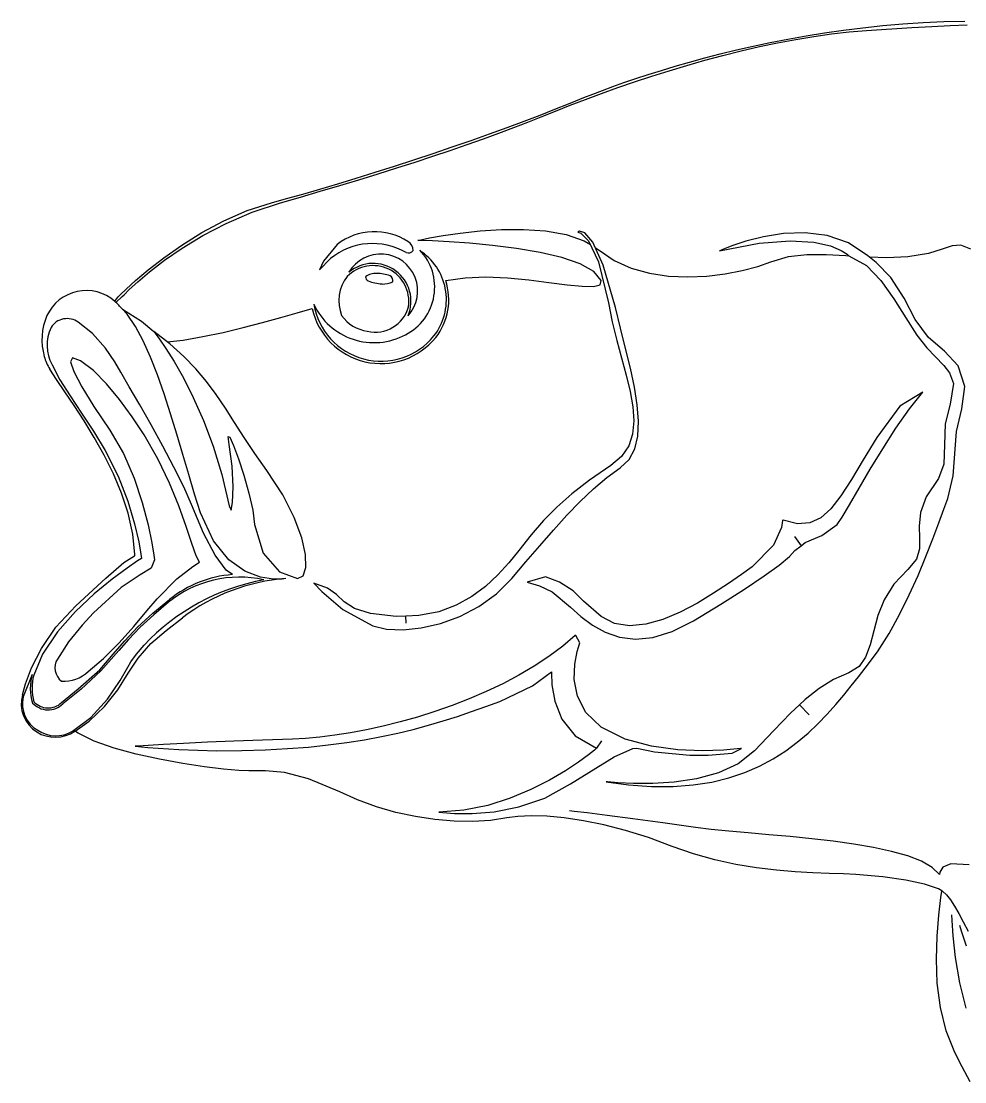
# Model space of a CAD drawing. Extents: x 0 to 275, y 0 to 119.
# Drawn here: x 0 to 85.5, y 10.4 to 106.5 of the extents above; entities that cross this region are included whole.
import ezdxf

# ---------------------------------------------------------------- set-up
doc = ezdxf.new("R2010")
doc.units = 0
doc.layers.add('WHITE', color=7, linetype='CONTINUOUS')

msp = doc.modelspace()

# ---------------------------------------------------------------- linework, layer by layer
at = {"layer": 'WHITE', "linetype": 'CONTINUOUS'}
for p, q in [((74.5399, 105.7389), (76.2947, 105.9574)), ((76.2947, 105.9574), (78.0829, 106.1455)), ((76.6132, 105.7041), (80.7349, 105.9626)), ((78.0829, 106.1455), (79.9025, 106.3007)), ((79.9025, 106.3007), (81.7514, 106.4204)), ((80.7349, 105.9626), (82.5295, 106.0688)), ((81.7514, 106.4204), (83.6276, 106.5019)), ((82.5295, 106.0688), (84.189, 106.1539)), ((83.6276, 106.5019), (85.5289, 106.5427)), ((84.189, 106.1539), (85.7453, 106.2134)), ((67.8955, 104.615), (69.4962, 104.9283)), ((68.5566, 104.587), (70.201, 104.8984)), ((69.4962, 104.9283), (71.1386, 105.2218)), ((70.201, 104.8984), (71.8338, 105.1693)), ((71.1386, 105.2218), (72.8205, 105.4929)), ((71.8338, 105.1693), (73.4502, 105.3962)), ((72.8205, 105.4929), (74.5399, 105.7389)), ((73.4502, 105.3962), (75.045, 105.5756)), ((75.045, 105.5756), (76.6132, 105.7041)), ((63.3631, 103.5829), (64.8268, 103.9397)), ((63.6048, 103.4432), (65.2535, 103.8559)), ((64.8268, 103.9397), (66.3383, 104.2846)), ((65.2535, 103.8559), (66.9058, 104.2383)), ((66.3383, 104.2846), (67.8955, 104.615)), ((66.9058, 104.2383), (68.5566, 104.587)), ((60.3381, 102.5403), (61.9647, 103.0035)), ((60.5868, 102.8442), (61.949, 103.2169)), ((61.949, 103.2169), (63.3631, 103.5829)), ((61.9647, 103.0035), (63.6048, 103.4432)), ((56.8314, 101.7128), (58.026, 102.0895)), ((57.1458, 101.5573), (58.7301, 102.0571)), ((58.026, 102.0895), (59.2784, 102.4675)), ((58.7301, 102.0571), (60.3381, 102.5403)), ((59.2784, 102.4675), (60.5868, 102.8442)), ((53.6158, 100.6164), (54.6243, 100.9736)), ((54.0681, 100.5213), (55.5901, 101.0441)), ((54.6243, 100.9736), (55.6968, 101.3399)), ((55.5901, 101.0441), (57.1458, 101.5573)), ((55.6968, 101.3399), (56.8314, 101.7128)), ((51.145, 99.4597), (52.5847, 99.992)), ((51.7993, 99.94), (52.6735, 100.271)), ((52.5847, 99.992), (54.0681, 100.5213)), ((52.6735, 100.271), (53.6158, 100.6164)), ((48.3715, 98.5559), (49.6061, 99.0598)), ((49.6061, 99.0598), (50.2635, 99.3318)), ((49.754, 98.928), (51.145, 99.4597)), ((50.2635, 99.3318), (50.9952, 99.6261)), ((50.9952, 99.6261), (51.7993, 99.94)), ((47.0233, 98.0259), (48.3715, 98.5559)), ((47.1383, 97.8795), (48.4168, 98.4001)), ((48.4168, 98.4001), (49.754, 98.928)), ((44.0416, 96.9061), (45.5753, 97.4744)), ((44.649, 96.8999), (45.9302, 97.3951)), ((45.5753, 97.4744), (47.0233, 98.0259)), ((45.9302, 97.3951), (47.1383, 97.8795)), ((40.773, 95.7375), (42.4362, 96.3255)), ((41.886, 95.8824), (43.2993, 96.3952)), ((42.4362, 96.3255), (44.0416, 96.9061)), ((43.2993, 96.3952), (44.649, 96.8999)), ((38.8878, 94.8379), (40.4139, 95.3628)), ((39.0662, 95.1464), (40.773, 95.7375)), ((40.4139, 95.3628), (41.886, 95.8824)), ((35.5775, 93.9742), (37.3297, 94.5571)), ((35.6927, 93.7772), (37.3125, 94.3089)), ((37.3125, 94.3089), (38.8878, 94.8379)), ((37.3297, 94.5571), (39.0662, 95.1464)), ((32.0821, 92.8459), (33.8236, 93.4022)), ((32.339, 92.7111), (34.0333, 93.2441)), ((33.8236, 93.4022), (35.5775, 93.9742)), ((34.0333, 93.2441), (35.6927, 93.7772)), ((28.6921, 91.7987), (30.3669, 92.3098)), ((30.3669, 92.3098), (32.0821, 92.8459)), ((30.6147, 92.1794), (32.339, 92.7111)), ((27.0716, 91.3171), (28.6921, 91.7987)), ((27.0952, 91.1254), (28.8652, 91.6504)), ((28.8652, 91.6504), (30.6147, 92.1794)), ((22.6765, 90.0959), (24.0498, 90.4611)), ((23.5129, 90.093), (25.3095, 90.6058)), ((24.0498, 90.4611), (25.5195, 90.8697)), ((25.3095, 90.6058), (27.0952, 91.1254)), ((25.5195, 90.8697), (27.0716, 91.3171)), ((20.4687, 89.3858), (22.6765, 90.0959)), ((20.9327, 89.2272), (23.5129, 90.093)), ((16.3731, 87.3954), (18.3569, 88.4631)), ((18.3569, 88.4631), (20.4687, 89.3858)), ((18.5775, 88.2164), (20.9327, 89.2272)), ((16.4585, 87.1163), (18.5775, 88.2164)), ((39.7925, 87.3325), (41.5873, 87.5299)), ((41.5873, 87.5299), (43.5336, 87.6577)), ((43.5336, 87.6577), (45.5412, 87.6743)), ((45.5412, 87.6743), (47.5199, 87.5384)), ((47.5199, 87.5384), (49.3794, 87.2085)), ((50.6127, 87.504), (50.4511, 87.4345)), ((51.0866, 87.3769), (50.6127, 87.504)), ((14.5497, 86.2504), (16.3731, 87.3954)), ((14.5866, 85.9824), (16.4585, 87.1163)), ((35.9333, 86.6745), (36.2196, 86.7364)), ((36.2934, 86.6641), (35.9333, 86.6745)), ((36.2196, 86.7364), (37.0184, 86.8943)), ((37.2846, 86.6249), (36.2934, 86.6641)), ((37.0184, 86.8943), (38.2394, 87.1068)), ((38.7734, 86.5451), (37.2846, 86.6249)), ((38.2394, 87.1068), (39.7925, 87.3325)), ((40.6262, 86.4129), (38.7734, 86.5451)), ((49.3794, 87.2085), (51.0295, 86.6432)), ((50.4511, 87.4345), (50.7282, 87.3365)), ((50.7282, 87.3365), (51.4329, 86.6336)), ((51.0295, 86.6432), (51.5911, 86.293)), ((51.8187, 86.5301), (51.0866, 87.3769)), ((51.4329, 86.6336), (52.3366, 84.7272)), ((52.7591, 84.4432), (51.8187, 86.5301)), ((65.6791, 86.6), (64.4144, 86.1811)), ((67.2757, 87.0076), (65.6791, 86.6)), ((66.8849, 86.4323), (69.7107, 86.6509)), ((69.1039, 87.3008), (67.2757, 87.0076)), ((71.0633, 87.3764), (69.1039, 87.3008)), ((69.7107, 86.6509), (71.8397, 86.5213)), ((73.0535, 87.1314), (71.0633, 87.3764)), ((71.8397, 86.5213), (73.3534, 86.181)), ((74.9742, 86.4626), (73.0535, 87.1314)), ((12.9186, 85.0959), (14.5497, 86.2504)), ((12.9726, 84.8704), (14.5866, 85.9824)), ((28.6378, 86.3116), (27.39, 84.7965)), ((36.3256, 85.62), (36.1233, 85.8009)), ((42.7095, 86.2165), (40.6262, 86.4129)), ((44.8897, 85.9441), (42.7095, 86.2165)), ((47.0332, 85.5839), (44.8897, 85.9441)), ((49.0066, 85.124), (47.0332, 85.5839)), ((52.0609, 86), (52.38, 85.8009)), ((52.38, 85.8009), (53.7524, 84.8543)), ((63.307, 85.7331), (66.8849, 86.4323)), ((63.5821, 85.8542), (63.307, 85.7331)), ((64.4144, 86.1811), (63.5821, 85.8542)), ((73.3534, 86.181), (74.3336, 85.7675)), ((74.3336, 85.7675), (74.862, 85.4184)), ((76.7253, 85.2668), (74.9742, 86.4626)), ((83.4783, 85.8854), (82.2287, 85.4982)), ((84.3712, 86.1903), (83.4783, 85.8854)), ((85.1566, 86.2483), (84.3712, 86.1903)), ((86.0833, 85.8949), (85.1566, 86.2483)), ((11.512, 83.9995), (12.9186, 85.0959)), ((11.6275, 83.8359), (12.9726, 84.8704)), ((27.0453, 84.0157), (28.0399, 85.0216)), ((27.39, 84.7965), (27.0453, 84.0157)), ((50.6762, 84.5526), (49.0066, 85.124)), ((52.3366, 84.7272), (53.2185, 81.0158)), ((53.7524, 84.8543), (55.2868, 84.1625)), ((66.755, 84.3098), (67.953, 84.7374)), ((67.953, 84.7374), (69.552, 85.2172)), ((69.552, 85.2172), (71.2193, 85.4125)), ((71.2193, 85.4125), (72.9492, 85.4112)), ((72.9492, 85.4112), (74.7355, 85.3009)), ((74.7355, 85.3009), (75.0046, 85.2816)), ((74.862, 85.4184), (75.0197, 85.2717)), ((75.0197, 85.2717), (76.6245, 84.4005)), ((77.4806, 84.6719), (76.7253, 85.2668)), ((78.4537, 85.1042), (76.8669, 85.1591)), ((78.8307, 83.3175), (77.4806, 84.6719)), ((80.3735, 85.1932), (78.4537, 85.1042)), ((82.2287, 85.4982), (80.3735, 85.1932)), ((10.3621, 83.029), (11.512, 83.9995)), ((10.5623, 82.9345), (11.6275, 83.8359)), ((51.9085, 83.858), (50.6762, 84.5526)), ((52.5699, 83.0282), (51.9085, 83.858)), ((53.8584, 80.5966), (52.7591, 84.4432)), ((55.2868, 84.1625), (56.9379, 83.7)), ((56.9379, 83.7), (58.6603, 83.4411)), ((62.1377, 83.4326), (63.802, 83.6319)), ((63.802, 83.6319), (65.3562, 83.9328)), ((65.3562, 83.9328), (66.755, 84.3098)), ((76.6245, 84.4005), (77.9069, 83.0498)), ((9.5009, 82.2519), (10.3621, 83.029)), ((9.788, 82.2217), (10.5623, 82.9345)), ((38.4782, 83.0282), (40.2285, 83.2959)), ((40.2285, 83.2959), (42.1206, 83.36)), ((42.1206, 83.36), (44.0729, 83.2747)), ((44.0729, 83.2747), (46.0037, 83.0938)), ((46.0037, 83.0938), (47.8315, 82.8715)), ((47.8315, 82.8715), (49.4747, 82.6617)), ((52.481, 82.6477), (52.5699, 83.0282)), ((58.6603, 83.4411), (60.4087, 83.3605)), ((60.4087, 83.3605), (62.1377, 83.4326)), ((77.9069, 83.0498), (79.0941, 81.3871)), ((80.0291, 81.4314), (78.8307, 83.3175)), ((8.7733, 81.5489), (8.9606, 81.736)), ((8.9606, 81.736), (9.5009, 82.2519)), ((9.1553, 81.5848), (9.3153, 81.7533)), ((9.3153, 81.7533), (9.788, 82.2217)), ((49.4747, 82.6617), (50.8518, 82.5185)), ((50.8518, 82.5185), (51.881, 82.4958)), ((51.881, 82.4958), (52.481, 82.6477)), ((8.4702, 81.1445), (8.5626, 81.2877)), ((8.5626, 81.2877), (8.6642, 81.4236)), ((8.5761, 81.0474), (9.1553, 81.5848)), ((8.6642, 81.4236), (8.7733, 81.5489)), ((53.2185, 81.0158), (53.5594, 79.2882)), ((79.0941, 81.3871), (80.1861, 79.6549)), ((81.0251, 79.5069), (80.0291, 81.4314)), ((9.5961, 79.978), (9.1678, 80.4393)), ((9.1678, 80.4393), (10.9025, 79.3438)), ((10.3464, 78.8786), (9.5961, 79.978)), ((23.5194, 79.6934), (25.0087, 80.1175)), ((25.0087, 80.1175), (26.3693, 80.5045)), ((54.3173, 78.7238), (53.8584, 80.5966)), ((6.4722, 78.2436), (5.1625, 79.253)), ((11.052, 77.5746), (10.3464, 78.8786)), ((10.9025, 79.3438), (12.004, 78.4322)), ((20.1086, 78.7789), (21.869, 79.2381)), ((21.869, 79.2381), (23.5194, 79.6934)), ((53.5594, 79.2882), (53.9719, 77.6126)), ((80.1861, 79.6549), (81.1831, 78.096)), ((82.2494, 77.8604), (81.0251, 79.5069)), ((7.6269, 76.9169), (6.4722, 78.2436)), ((12.004, 78.4322), (12.1431, 78.2544)), ((13.4787, 77.2915), (12.004, 78.4322)), ((12.1431, 78.2544), (12.5291, 77.7297)), ((14.6798, 77.6485), (16.4629, 77.9569)), ((16.4629, 77.9569), (18.2895, 78.3427)), ((18.2895, 78.3427), (20.1086, 78.7789)), ((54.7807, 76.8813), (54.3173, 78.7238)), ((81.1831, 78.096), (82.085, 76.9529)), ((8.4716, 75.6595), (7.6269, 76.9169)), ((11.718, 76.0983), (11.052, 77.5746)), ((12.5291, 77.7297), (13.1147, 76.8714)), ((13.2416, 77.4749), (14.6798, 77.6485)), ((14.7406, 76.1618), (13.4787, 77.2915)), ((53.9719, 77.6126), (54.8307, 74.451)), ((82.085, 76.9529), (83.6325, 75.3365)), ((83.6759, 76.6449), (82.2494, 77.8604)), ((4.6597, 76.0344), (4.4763, 75.6834)), ((5.357, 75.7734), (4.6597, 76.0344)), ((12.3498, 74.4824), (11.718, 76.0983)), ((13.1147, 76.8714), (13.8527, 75.6926)), ((15.832, 75.0288), (14.7406, 76.1618)), ((55.2121, 75.0926), (54.7807, 76.8813)), ((84.9162, 75.295), (83.6759, 76.6449)), ((3.1928, 74.0594), (2.5817, 75.0121)), ((2.7963, 75.4097), (3.5101, 74.05)), ((4.4763, 75.6834), (4.7635, 74.7859)), ((6.5372, 74.881), (5.357, 75.7734)), ((9.0133, 74.7385), (8.4716, 75.6595)), ((13.8527, 75.6926), (14.6961, 74.2066)), ((16.7954, 73.8785), (15.832, 75.0288)), ((55.5752, 73.3812), (55.2121, 75.0926)), ((83.6325, 75.3365), (84.1293, 74.6657)), ((85.5235, 73.4393), (84.9162, 75.295)), ((3.9426, 72.9505), (3.1928, 74.0594)), ((3.5101, 74.05), (4.4286, 72.5851)), ((4.7635, 74.7859), (5.478, 73.4072)), ((7.7338, 73.6749), (6.5372, 74.881)), ((9.7927, 73.412), (9.0133, 74.7385)), ((12.9526, 72.7591), (12.3498, 74.4824)), ((14.6961, 74.2066), (15.5975, 72.4267)), ((54.8307, 74.451), (55.1868, 72.9822)), ((84.1293, 74.6657), (84.514, 73.7185)), ((5.478, 73.4072), (6.5765, 71.6129)), ((8.9177, 72.2428), (7.7338, 73.6749)), ((10.7377, 71.7837), (9.7927, 73.412)), ((17.673, 72.6968), (16.7954, 73.8785)), ((55.8335, 71.7706), (55.5752, 73.3812)), ((84.514, 73.7185), (84.2128, 71.8226)), ((85.2704, 71.406), (85.5235, 73.4393)), ((4.7908, 71.6989), (3.9426, 72.9505)), ((4.4286, 72.5851), (5.4704, 71.0238)), ((10.0596, 70.6721), (8.9177, 72.2428)), ((13.5318, 70.9611), (12.9526, 72.7591)), ((15.5975, 72.4267), (16.5099, 70.366)), ((18.5073, 71.4695), (17.673, 72.6968)), ((55.1868, 72.9822), (55.4335, 71.5994)), ((81.7157, 72.9075), (79.6327, 71.6614)), ((80.507, 71.3969), (81.7157, 72.9075)), ((5.6972, 70.3179), (4.7908, 71.6989)), ((6.5765, 71.6129), (8.0158, 69.4682)), ((11.7761, 69.9573), (10.7377, 71.7837)), ((19.3407, 70.1825), (18.5073, 71.4695)), ((55.4335, 71.5994), (55.5258, 70.3111)), ((55.9504, 70.2844), (55.8335, 71.7706)), ((79.6327, 71.6614), (77.5653, 68.8209)), ((79.2792, 69.6477), (80.507, 71.3969)), ((84.2128, 71.8226), (83.7475, 70.0566)), ((84.7694, 69.356), (85.2704, 71.406)), ((5.4704, 71.0238), (6.554, 69.3742)), ((6.6215, 68.8208), (5.6972, 70.3179)), ((11.1304, 69.0504), (10.0596, 70.6721)), ((14.0926, 69.1208), (13.5318, 70.9611)), ((16.5099, 70.366), (17.3861, 68.0377)), ((20.2156, 68.8216), (19.3407, 70.1825)), ((55.5258, 70.3111), (55.4185, 69.1259)), ((55.8897, 68.946), (55.9504, 70.2844)), ((6.554, 69.3742), (7.598, 67.645)), ((8.0158, 69.4682), (9.2575, 67.371)), ((12.836, 68.0365), (11.7761, 69.9573)), ((78.0825, 67.7891), (79.2792, 69.6477)), ((83.7475, 70.0566), (83.681, 68.1482)), ((84.4798, 65.3274), (84.7694, 69.356)), ((7.5236, 67.221), (6.6215, 68.8208)), ((12.3848, 66.866), (11.1304, 69.0504)), ((14.6404, 67.2706), (14.0926, 69.1208)), ((18.841, 68.1768), (18.7474, 68.9152)), ((18.7474, 68.9152), (18.9039, 68.8273)), ((18.9039, 68.8273), (19.2403, 68.0914)), ((21.1744, 67.3728), (20.2156, 68.8216)), ((55.4185, 69.1259), (55.066, 68.0523)), ((55.6148, 67.7789), (55.8897, 68.946)), ((77.5653, 68.8209), (76.3211, 66.7811)), ((7.598, 67.645), (8.7792, 65.2969)), ((9.2575, 67.371), (10.2335, 65.1315)), ((13.845, 66.1251), (12.836, 68.0365)), ((17.3861, 68.0377), (18.1788, 65.4551)), ((19.1072, 66.2072), (18.841, 68.1768)), ((19.2403, 68.0914), (19.6861, 66.8854)), ((22.2594, 65.8218), (21.1744, 67.3728)), ((55.066, 68.0523), (54.4233, 67.0991)), ((55.0895, 66.8066), (55.6148, 67.7789)), ((76.9564, 65.9374), (78.0825, 67.7891)), ((83.681, 68.1482), (83.6146, 66.3958)), ((8.3632, 65.5319), (7.5236, 67.221)), ((13.4267, 64.6816), (12.3848, 66.866)), ((15.1803, 65.443), (14.6404, 67.2706)), ((19.6861, 66.8854), (20.1711, 65.3874)), ((54.4233, 67.0991), (53.4453, 66.2752)), ((54.2772, 66.052), (55.0895, 66.8066)), ((76.3211, 66.7811), (75.2525, 65.0078)), ((83.6146, 66.3958), (83.149, 65.0989)), ((9.1, 63.7668), (8.3632, 65.5319)), ((14.7312, 64.3268), (13.845, 66.1251)), ((15.7178, 63.6706), (15.1803, 65.443)), ((18.1788, 65.4551), (18.841, 62.6313)), ((19.202, 64.3433), (19.1072, 66.2072)), ((20.1711, 65.3874), (20.625, 63.7755)), ((23.6987, 63.6046), (22.2594, 65.8218)), ((53.4453, 66.2752), (51.4995, 64.9497)), ((53.0804, 65.1772), (54.2772, 66.052)), ((75.9407, 64.2088), (76.9564, 65.9374)), ((8.7792, 65.2969), (9.6533, 63.028)), ((10.2335, 65.1315), (10.9709, 62.9194)), ((14.2758, 62.6042), (13.4267, 64.6816)), ((51.4995, 64.9497), (49.8947, 63.7108)), ((51.8807, 64.1594), (53.0804, 65.1772)), ((75.2525, 65.0078), (74.297, 63.5255)), ((83.149, 65.0989), (82.0287, 63.4403)), ((83.979, 63.2779), (84.4798, 65.3274)), ((9.6939, 61.9391), (9.1, 63.7668)), ((15.4225, 62.7452), (14.7312, 64.3268)), ((16.2581, 61.9856), (15.7178, 63.6706)), ((19.1637, 62.9097), (19.202, 64.3433)), ((20.625, 63.7755), (20.9774, 62.2277)), ((24.7459, 61.5536), (23.6987, 63.6046)), ((49.8947, 63.7108), (48.541, 62.5057)), ((50.6756, 63.016), (51.8807, 64.1594)), ((74.297, 63.5255), (73.3916, 62.3586)), ((75.0749, 62.7194), (75.9407, 64.2088)), ((9.6533, 63.028), (10.2616, 60.9933)), ((10.9709, 62.9194), (11.497, 60.9038)), ((14.9522, 60.7407), (14.2758, 62.6042)), ((16.5216, 60.1428), (15.4225, 62.7452)), ((18.841, 62.6313), (19.0306, 62.2308)), ((19.0306, 62.2308), (19.1637, 62.9097)), ((48.541, 62.5057), (47.3488, 61.2816)), ((49.4626, 61.7645), (50.6756, 63.016)), ((74.3988, 61.5857), (75.0749, 62.7194)), ((82.0287, 63.4403), (81.5165, 62.017)), ((83.6157, 62.3007), (83.979, 63.2779)), ((10.1046, 60.0621), (9.6939, 61.9391)), ((17.4267, 59.4428), (16.2581, 61.9856)), ((20.9774, 62.2277), (21.1579, 60.922)), ((25.4277, 59.7324), (24.7459, 61.5536)), ((48.239, 60.4222), (49.4626, 61.7645)), ((72.4734, 61.5316), (71.4797, 61.0692)), ((73.3916, 62.3586), (72.4734, 61.5316)), ((73.9522, 60.9241), (74.3988, 61.5857)), ((81.5165, 62.017), (81.3922, 60.7837)), ((83.1644, 61.0656), (83.6157, 62.3007)), ((10.2616, 60.9933), (10.6451, 59.3479)), ((11.497, 60.9038), (11.8391, 59.2544)), ((15.4758, 59.1981), (14.9522, 60.7407)), ((21.1579, 60.922), (21.926, 58.3181)), ((47.3488, 61.2816), (46.2282, 59.9857)), ((68.9168, 60.6666), (68.1976, 59.0479)), ((69.0124, 61.2924), (68.9168, 60.6666)), ((70.3479, 60.9962), (69.0619, 61.3252)), ((71.4797, 61.0692), (70.3479, 60.9962)), ((72.5785, 59.9343), (73.9522, 60.9241)), ((81.3922, 60.7837), (81.4359, 59.6954)), ((82.6261, 59.6227), (83.1644, 61.0656)), ((10.2847, 58.2218), (10.1046, 60.0621)), ((17.578, 58.135), (16.5216, 60.1428)), ((25.7707, 58.2049), (25.4277, 59.7324)), ((46.2282, 59.9857), (45.0897, 58.5653)), ((47.0019, 59.0065), (48.239, 60.4222)), ((70.079, 59.8352), (70.6971, 59.0075)), ((71.0605, 59.2816), (72.5785, 59.9343)), ((81.4359, 59.6954), (81.4279, 58.7074)), ((82.0016, 58.0219), (82.6261, 59.6227)), ((10.6451, 59.3479), (10.845, 58.2469)), ((11.8391, 59.2544), (12.0243, 58.1405)), ((15.8665, 58.0834), (15.4758, 59.1981)), ((18.8166, 57.7304), (17.4267, 59.4428)), ((45.7489, 57.5347), (47.0019, 59.0065)), ((68.1976, 59.0479), (66.2458, 57.0834)), ((70.116, 58.5693), (70.6971, 59.0075)), ((70.6971, 59.0075), (71.0605, 59.2816)), ((70.6971, 59.0075), (70.6983, 59.0174)), ((81.4279, 58.7074), (81.1477, 57.7754)), ((9.3012, 57.4723), (10.272, 58.1002)), ((10.2902, 58.1363), (10.2847, 58.2218)), ((10.9025, 57.8454), (10.5495, 57.6209)), ((10.845, 58.2469), (10.9025, 57.8454)), ((12.08, 57.7315), (11.769, 56.9725)), ((12.0243, 58.1405), (12.08, 57.7315)), ((16.1442, 57.5036), (15.8665, 58.0834)), ((18.5632, 56.7897), (17.578, 58.135)), ((20.2816, 56.6885), (18.8166, 57.7304)), ((21.926, 58.3181), (23.4032, 56.6257)), ((25.8014, 57.0348), (25.7707, 58.2049)), ((45.0897, 58.5653), (44.1846, 57.449)), ((68.7123, 57.2528), (69.6461, 58.028)), ((69.6461, 58.028), (70.116, 58.5693)), ((81.1477, 57.7754), (80.3757, 56.8558)), ((81.2919, 56.313), (82.0016, 58.0219)), ((7.6762, 56.0709), (9.3012, 57.4723)), ((9.6038, 56.979), (8.2355, 55.9678)), ((10.5495, 57.6209), (9.6038, 56.979)), ((11.769, 56.9725), (10.7886, 56.3593)), ((14.1128, 56.0012), (15.5548, 57.1196)), ((15.5548, 57.1196), (16.1442, 57.5036)), ((19.1444, 56.3857), (18.5632, 56.7897)), ((25.5464, 56.286), (25.8014, 57.0348)), ((44.1846, 57.449), (43.1909, 56.3513)), ((44.4773, 56.0243), (45.7489, 57.5347)), ((66.2458, 57.0834), (65.2873, 56.406)), ((67.3436, 56.2621), (68.7123, 57.2528)), ((80.3757, 56.8558), (79.0802, 55.515)), ((4.9371, 53.5555), (7.6762, 56.0709)), ((8.2355, 55.9678), (6.6148, 54.6349)), ((10.7886, 56.3593), (9.0675, 55.2264)), ((12.3079, 54.199), (14.1128, 56.0012)), ((21.6755, 56.1568), (20.2816, 56.6885)), ((22.852, 55.9753), (21.6755, 56.1568)), ((23.6652, 55.9838), (22.852, 55.9753)), ((23.4032, 56.6257), (25.0322, 56.0222)), ((23.9687, 56.0222), (23.6652, 55.9838)), ((25.0322, 56.0222), (25.5464, 56.286)), ((43.1909, 56.3513), (42.084, 55.3159)), ((43.0758, 54.6296), (44.4773, 56.0243)), ((47.5085, 56.1731), (45.8642, 55.6902)), ((48.8027, 55.7027), (47.5085, 56.1731)), ((65.2873, 56.406), (64.1087, 55.5852)), ((65.5697, 55.0752), (67.3436, 56.2621)), ((80.4978, 54.5461), (81.2919, 56.313)), ((9.0675, 55.2264), (6.5345, 52.9076)), ((27.7733, 55.1685), (26.524, 55.5977)), ((26.524, 55.5977), (27.2373, 54.8385)), ((27.2373, 54.8385), (29.1487, 53.2098)), ((28.5866, 54.5794), (27.7733, 55.1685)), ((42.084, 55.3159), (40.8395, 54.3864)), ((45.8642, 55.6902), (46.9717, 55.3733)), ((46.9717, 55.3733), (48.1184, 54.8189)), ((48.1184, 54.8189), (49.7991, 53.4417)), ((50.0249, 54.9093), (48.8027, 55.7027)), ((50.9622, 53.9714), (50.0249, 54.9093)), ((64.1087, 55.5852), (62.7582, 54.6937)), ((63.4202, 53.711), (65.5697, 55.0752)), ((79.0802, 55.515), (78.2148, 54.098)), ((6.6148, 54.6349), (4.9116, 53.0284)), ((11.3777, 53.0869), (12.3079, 54.199)), ((11.9211, 52.9033), (13.4489, 54.1352)), ((13.343, 53.8809), (12.0324, 52.7457)), ((29.2844, 53.9308), (28.5866, 54.5794)), ((30.198, 53.3199), (29.2844, 53.9308)), ((40.8395, 54.3864), (39.433, 53.6065)), ((41.482, 53.49), (43.0758, 54.6296)), ((52.5682, 52.6012), (50.9622, 53.9714)), ((62.7582, 54.6937), (61.2844, 53.8045)), ((78.2148, 54.098), (77.6536, 52.6666)), ((79.6204, 52.771), (80.4978, 54.5461)), ((3.1334, 51.6056), (4.9371, 53.5555)), ((4.9116, 53.0284), (3.2962, 51.1959)), ((6.5345, 52.9076), (5.5123, 51.7897)), ((10.2057, 51.6924), (11.3777, 53.0869)), ((10.5514, 51.6143), (11.9211, 52.9033)), ((29.1487, 53.2098), (31.8702, 51.733)), ((31.6582, 52.8442), (30.198, 53.3199)), ((37.8398, 53.0198), (36.0357, 52.67)), ((39.433, 53.6065), (37.8398, 53.0198)), ((39.7672, 52.6005), (41.482, 53.49)), ((49.7991, 53.4417), (50.7337, 52.5793)), ((59.7357, 52.9904), (58.1608, 52.3244)), ((61.2844, 53.8045), (59.7357, 52.9904)), ((60.9247, 52.1885), (63.4202, 53.711)), ((12.0324, 52.7457), (10.7837, 51.6118)), ((13.1463, 51.33), (14.6152, 52.4719)), ((33.9961, 52.6007), (31.6582, 52.8442)), ((34.8741, 52.6306), (33.9961, 52.6007)), ((34.8741, 52.6306), (34.8674, 52.6231)), ((36.0357, 52.67), (34.8741, 52.6306)), ((34.897, 51.9807), (34.8741, 52.6306)), ((36.2592, 51.5522), (38.0025, 51.9562)), ((38.0025, 51.9562), (39.7672, 52.6005)), ((50.7337, 52.5793), (51.778, 51.7986)), ((53.763, 51.9449), (52.5682, 52.6012)), ((55.126, 51.7286), (53.763, 51.9449)), ((58.1608, 52.3244), (56.608, 51.8795)), ((59.0058, 51.2191), (60.9247, 52.1885)), ((77.6536, 52.6666), (77.2713, 51.2831)), ((78.6605, 51.0376), (79.6204, 52.771)), ((1.822, 49.6812), (3.1334, 51.6056)), ((3.2962, 51.1959), (1.9385, 49.1853)), ((5.5123, 51.7897), (4.2822, 50.2908)), ((8.8755, 50.1936), (10.2057, 51.6924)), ((9.3956, 50.3958), (10.5514, 51.6143)), ((10.7837, 51.6118), (9.7095, 50.509)), ((11.7536, 50.1446), (13.1463, 51.33)), ((31.8702, 51.733), (33.1218, 51.4455)), ((33.1218, 51.4455), (34.6086, 51.3836)), ((34.6086, 51.3836), (36.2592, 51.5522)), ((51.778, 51.7986), (52.9424, 51.1594)), ((52.9424, 51.1594), (54.2371, 50.7218)), ((56.608, 51.8795), (55.126, 51.7286)), ((57.2585, 50.6916), (59.0058, 51.2191)), ((77.2713, 51.2831), (76.9424, 50.0097)), ((77.619, 49.3959), (78.6605, 51.0376)), ((4.2822, 50.2908), (3.2746, 48.7316)), ((7.4709, 48.7685), (8.8755, 50.1936)), ((8.5096, 49.3752), (9.3956, 50.3958)), ((9.7095, 50.509), (8.8489, 49.5162)), ((10.4332, 49.1717), (11.1436, 49.995)), ((10.6038, 48.8204), (11.7536, 50.1446)), ((50.2111, 50.8699), (49.086, 49.91)), ((50.6297, 50.1878), (50.2723, 50.8583)), ((50.3895, 49.4074), (50.6297, 50.1878)), ((54.2371, 50.7218), (55.6724, 50.5458)), ((55.6724, 50.5458), (57.2585, 50.6916)), ((76.9424, 50.0097), (76.5411, 48.9085)), ((0.93, 47.9264), (1.822, 49.6812)), ((1.9385, 49.1853), (1.1363, 47.2837)), ((7.125, 47.7675), (8.5096, 49.3752)), ((8.8489, 49.5162), (7.2192, 47.6479)), ((9.9338, 48.4933), (10.4332, 49.1717)), ((49.086, 49.91), (47.8319, 48.9718)), ((50.1729, 48.2597), (50.3895, 49.4074)), ((76.4969, 47.8957), (77.619, 49.3959)), ((6.0756, 47.5952), (7.4709, 48.7685)), ((9.6491, 48.0078), (9.9338, 48.4933)), ((9.687, 47.4381), (10.6038, 48.8204)), ((46.5003, 48.0898), (45.1021, 47.2639)), ((47.8319, 48.9718), (46.5003, 48.0898)), ((50.1312, 46.8728), (50.1729, 48.2597)), ((76.5411, 48.9085), (75.9419, 48.0421)), ((0.9889, 47.3241), (0.1797, 45.2998)), ((0.3844, 46.4852), (0.93, 47.9264)), ((5.166, 46.0428), (7.125, 47.7675)), ((7.2192, 47.6479), (5.4348, 45.9867)), ((8.7572, 45.9489), (9.687, 47.4381)), ((8.9761, 46.7832), (9.6491, 48.0078)), ((45.1021, 47.2639), (43.6481, 46.4938)), ((46.3385, 46.316), (48.0715, 47.5819)), ((48.0715, 47.5819), (48.0649, 47.4751)), ((48.0649, 47.4751), (48.098, 46.3931)), ((75.0193, 47.4734), (73.6108, 46.863)), ((75.9419, 48.0421), (75.0193, 47.4734)), ((75.2328, 46.3124), (75.8792, 47.126)), ((75.8792, 47.126), (76.4969, 47.8957)), ((0.1066, 45.4806), (0.3844, 46.4852)), ((7.829, 45.0937), (8.9761, 46.7832)), ((43.6481, 46.4938), (42.149, 45.7793)), ((43.3768, 44.896), (46.3385, 46.316)), ((48.098, 46.3931), (48.3567, 44.9083)), ((50.4156, 45.3736), (50.1312, 46.8728)), ((73.6108, 46.863), (72.3228, 46.0725)), ((74.5504, 45.4671), (75.2328, 46.3124)), ((3.6425, 44.7805), (5.166, 46.0428)), ((5.4348, 45.9867), (3.7746, 44.6663)), ((7.5448, 44.4396), (8.7572, 45.9489)), ((42.149, 45.7793), (40.6156, 45.1203)), ((51.1769, 43.889), (50.4156, 45.3736)), ((72.3228, 46.0725), (71.0601, 45.0666)), ((73.8247, 44.6025), (74.5504, 45.4671)), ((6.1592, 43.109), (7.5448, 44.4396)), ((6.3019, 43.4378), (7.829, 45.0937)), ((39.0588, 44.5165), (37.4894, 43.9677)), ((40.6156, 45.1203), (39.0588, 44.5165)), ((40.8219, 43.9728), (42.0988, 44.4263)), ((42.0988, 44.4263), (43.3768, 44.896)), ((48.3567, 44.9083), (49.0078, 43.2811)), ((70.5554, 44.5909), (69.7277, 43.8107)), ((70.5554, 44.5909), (70.5553, 44.5809)), ((71.0601, 45.0666), (70.5554, 44.5909)), ((71.4181, 43.6847), (70.5554, 44.5909)), ((73.0485, 43.7307), (73.8247, 44.6025)), ((4.6579, 42.2076), (6.3019, 43.4378)), ((35.9181, 43.4737), (34.3557, 43.0343)), ((37.4894, 43.9677), (35.9181, 43.4737)), ((38.2334, 43.1222), (39.5366, 43.5374)), ((39.5366, 43.5374), (40.8219, 43.9728)), ((49.0078, 43.2811), (50.2177, 41.7723)), ((52.5661, 42.5461), (51.1769, 43.889)), ((69.7277, 43.8107), (68.2306, 42.2698)), ((72.2144, 42.864), (73.0485, 43.7307)), ((4.8798, 42.2087), (6.1592, 43.109)), ((31.301, 42.3187), (29.8303, 42.0421)), ((32.8131, 42.6494), (31.301, 42.3187)), ((34.3557, 43.0343), (32.8131, 42.6494)), ((34.1217, 42.0163), (35.5355, 42.3596)), ((35.5355, 42.3596), (36.9029, 42.7289)), ((36.9029, 42.7289), (38.2334, 43.1222)), ((54.7338, 41.4719), (52.5661, 42.5461)), ((71.3153, 42.0148), (72.2144, 42.864)), ((5.0149, 42.1017), (4.9026, 42.1875)), ((5.1656, 42.0039), (5.0149, 42.1017)), ((6.6239, 41.2963), (5.1656, 42.0039)), ((21.8799, 41.3895), (19.2844, 41.2907)), ((24.5765, 41.4717), (21.8799, 41.3895)), ((25.774, 41.5343), (24.5765, 41.4717)), ((27.056, 41.65), (25.774, 41.5343)), ((28.4116, 41.8192), (27.056, 41.65)), ((29.8303, 42.0421), (28.4116, 41.8192)), ((29.5068, 41.1613), (31.1168, 41.4152)), ((31.1168, 41.4152), (32.652, 41.7008)), ((32.652, 41.7008), (34.1217, 42.0163)), ((50.2177, 41.7723), (52.1573, 40.6396)), ((57.1369, 40.838), (54.7338, 41.4719)), ((68.2306, 42.2698), (66.4737, 40.409)), ((70.3437, 41.1952), (71.3153, 42.0148)), ((8.4148, 40.6685), (6.6239, 41.2963)), ((10.4235, 40.1213), (8.4148, 40.6685)), ((10.6111, 40.846), (10.3335, 40.8285)), ((10.3335, 40.8285), (11.4655, 40.7237)), ((11.5063, 40.9002), (10.6111, 40.846)), ((11.4655, 40.7237), (14.2902, 40.5225)), ((12.9009, 40.9803), (11.5063, 40.9002)), ((14.7152, 41.0777), (12.9009, 40.9803)), ((14.2902, 40.5225), (17.7396, 40.4142)), ((16.8696, 41.184), (14.7152, 41.0777)), ((19.2844, 41.2907), (16.8696, 41.184)), ((17.7396, 40.4142), (19.9991, 40.4366)), ((19.9991, 40.4366), (22.1266, 40.5024)), ((22.1266, 40.5024), (24.1317, 40.6098)), ((24.1317, 40.6098), (26.0237, 40.7567)), ((26.0237, 40.7567), (27.8122, 40.9412)), ((27.8122, 40.9412), (29.5068, 41.1613)), ((51.9612, 40.4752), (51.4049, 40.0363)), ((52.1573, 40.6396), (51.9612, 40.4752)), ((52.6053, 41.3037), (52.1573, 40.6396)), ((52.1573, 40.6396), (52.16, 40.63)), ((53.7319, 39.8709), (55.432, 40.6153)), ((55.432, 40.6153), (55.7987, 40.6422)), ((55.7987, 40.6422), (57.4034, 40.3228)), ((59.5093, 40.5132), (57.1369, 40.838)), ((61.7274, 40.4203), (59.5093, 40.5132)), ((63.6677, 40.4822), (61.7274, 40.4203)), ((65.2067, 40.6219), (63.6677, 40.4822)), ((64.4421, 40.1978), (65.2749, 40.6313)), ((66.4737, 40.409), (64.994, 39.2432)), ((65.2749, 40.6313), (65.2067, 40.6219)), ((68.1544, 39.694), (69.2926, 40.4175)), ((69.2926, 40.4175), (70.3437, 41.1952)), ((12.5353, 39.6558), (10.4235, 40.1213)), ((14.6355, 39.2728), (12.5353, 39.6558)), ((49.7956, 37.4131), (53.7319, 39.8709)), ((51.4049, 40.0363), (50.5181, 39.3896)), ((57.4034, 40.3228), (60.6106, 40.0312)), ((60.6106, 40.0312), (62.2766, 40.0312)), ((62.2766, 40.0312), (64.4421, 40.1978)), ((66.9221, 39.0368), (68.1544, 39.694)), ((16.6094, 38.9733), (14.6355, 39.2728)), ((18.3423, 38.7583), (16.6094, 38.9733)), ((19.7194, 38.6285), (18.3423, 38.7583)), ((20.6261, 38.585), (19.7194, 38.6285)), ((22.1276, 38.5874), (20.6261, 38.585)), ((23.8637, 38.4331), (22.1276, 38.5874)), ((49.3338, 38.6044), (47.8852, 37.7498)), ((50.5181, 39.3896), (49.3338, 38.6044)), ((64.994, 39.2432), (63.1999, 38.4194)), ((64.1458, 37.9708), (65.5883, 38.4584)), ((65.5883, 38.4584), (66.9221, 39.0368)), ((26.0414, 37.8801), (23.8637, 38.4331)), ((28.8673, 36.6861), (26.0414, 37.8801)), ((47.8852, 37.7498), (46.2052, 36.8952)), ((53.1401, 37.5967), (53.0191, 37.6104)), ((53.0191, 37.6104), (55.0464, 37.3259)), ((54.0812, 37.5171), (53.1401, 37.5967)), ((55.4903, 37.4512), (54.0812, 37.5171)), ((59.1912, 37.5795), (57.2371, 37.4537)), ((61.2222, 37.8831), (59.1912, 37.5795)), ((60.9052, 37.3175), (62.5871, 37.5864)), ((63.1999, 38.4194), (61.2222, 37.8831)), ((62.5871, 37.5864), (64.1458, 37.9708)), ((30.4875, 35.9563), (28.8673, 36.6861)), ((46.2052, 36.8952), (44.3269, 36.11)), ((47.4588, 36.1362), (49.7956, 37.4131)), ((55.0464, 37.3259), (57.1421, 37.175)), ((57.2371, 37.4537), (55.4903, 37.4512)), ((57.1421, 37.175), (59.0926, 37.1763)), ((59.0926, 37.1763), (60.9052, 37.3175)), ((32.1895, 35.3384), (30.4875, 35.9563)), ((44.3269, 36.11), (42.2833, 35.4633)), ((45.0989, 35.3309), (47.4588, 36.1362)), ((33.9448, 34.8346), (32.1895, 35.3384)), ((35.7255, 34.4472), (33.9448, 34.8346)), ((40.1075, 35.0244), (37.8631, 34.8649)), ((37.8631, 34.8649), (38.2165, 34.8203)), ((38.2165, 34.8203), (39.2744, 34.742)), ((39.2744, 34.742), (40.8671, 34.7341)), ((42.2833, 35.4633), (40.1075, 35.0244)), ((40.8671, 34.7341), (42.8551, 34.897)), ((42.8551, 34.897), (45.0989, 35.3309)), ((50.1081, 34.9278), (49.6832, 34.9796)), ((51.2968, 34.7799), (50.1081, 34.9278)), ((53.1207, 34.5476), (51.2968, 34.7799)), ((37.5034, 34.1782), (35.7255, 34.4472)), ((39.2504, 34.0299), (37.5034, 34.1782)), ((40.9383, 34.0044), (39.2504, 34.0299)), ((42.539, 34.1041), (40.9383, 34.0044)), ((44.0242, 34.331), (42.539, 34.1041)), ((45.0236, 34.4687), (44.0242, 34.331)), ((46.2362, 34.5214), (45.0236, 34.4687)), ((47.6417, 34.4801), (46.2362, 34.5214)), ((49.2199, 34.3356), (47.6417, 34.4801)), ((50.9503, 34.0788), (49.2199, 34.3356)), ((52.8126, 33.7008), (50.9503, 34.0788)), ((54.7865, 33.1924), (52.8126, 33.7008)), ((55.451, 34.2425), (53.1207, 34.5476)), ((58.1591, 33.8762), (55.451, 34.2425)), ((61.1161, 33.4603), (58.1591, 33.8762)), ((56.8517, 32.5446), (54.7865, 33.1924)), ((62.5353, 33.2893), (61.1161, 33.4603)), ((64.1446, 33.129), (62.5353, 33.2893)), ((65.9025, 32.9717), (64.1446, 33.129)), ((67.7677, 32.8097), (65.9025, 32.9717)), ((69.6989, 32.6349), (67.7677, 32.8097)), ((58.988, 31.7483), (56.8517, 32.5446)), ((60.9226, 31.0637), (58.988, 31.7483)), ((71.6546, 32.4398), (69.6989, 32.6349)), ((73.5936, 32.2164), (71.6546, 32.4398)), ((75.4744, 31.957), (73.5936, 32.2164)), ((77.2557, 31.6537), (75.4744, 31.957)), ((62.8592, 30.5245), (60.9226, 31.0637)), ((78.8962, 31.2987), (77.2557, 31.6537)), ((80.3544, 30.8843), (78.8962, 31.2987)), ((81.5891, 30.4027), (80.3544, 30.8843)), ((64.7749, 30.1121), (62.8592, 30.5245)), ((66.6466, 29.8077), (64.7749, 30.1121)), ((68.4513, 29.5926), (66.6466, 29.8077)), ((82.5588, 29.8459), (81.5891, 30.4027)), ((83.2222, 29.2062), (82.5588, 29.8459)), ((83.5261, 29.859), (83.2602, 29.4271)), ((84.2478, 30.1558), (83.5261, 29.859)), ((85.9247, 30.0756), (84.2478, 30.1558)), ((70.1659, 29.4482), (68.4513, 29.5926)), ((71.7674, 29.3557), (70.1659, 29.4482)), ((73.2329, 29.2965), (71.7674, 29.3557)), ((74.5392, 29.2519), (73.2329, 29.2965)), ((75.6634, 29.2032), (74.5392, 29.2519)), ((78.0823, 28.9908), (75.6634, 29.2032)), ((80.1736, 28.7), (78.0823, 28.9908)), ((83.2602, 29.4271), (83.2222, 29.2062)), ((81.8802, 28.338), (80.1736, 28.7)), ((83.145, 27.9121), (81.8802, 28.338)), ((83.4383, 27.7323), (83.145, 27.9121)), ((83.1643, 25.5043), (83.3665, 27.1282)), ((83.3665, 27.1282), (83.4569, 27.6918)), ((83.4645, 27.7198), (83.5066, 27.694)), ((83.5066, 27.694), (83.864, 27.3516)), ((83.864, 27.3516), (84.225, 26.8945)), ((84.225, 26.8945), (84.5958, 26.3296)), ((84.5958, 26.3296), (84.9826, 25.6638)), ((83.0103, 23.6087), (83.1643, 25.5043)), ((84.3237, 25.5598), (84.3468, 25.0362)), ((84.3468, 25.0362), (84.4447, 23.6494)), ((84.9826, 25.6638), (85.3919, 24.904)), ((85.0454, 24.6102), (85.2061, 24.0899)), ((85.2061, 24.0899), (85.6475, 22.7266)), ((85.3919, 24.904), (85.8299, 24.0571)), ((82.9521, 21.5272), (83.0103, 23.6087)), ((84.4447, 23.6494), (84.6609, 21.6761)), ((83.0371, 19.346), (82.9521, 21.5272)), ((84.6609, 21.6761), (85.0384, 19.3925)), ((83.3126, 17.1508), (83.0371, 19.346)), ((85.0384, 19.3925), (85.6206, 17.0752)), ((83.826, 15.0275), (83.3126, 17.1508)), ((84.6249, 13.0622), (83.826, 15.0275)), ((85.2932, 11.7754), (84.6249, 13.0622)), ((86.015, 10.4149), (85.2932, 11.7754))]:
    msp.add_line(p, q, dxfattribs=at)
for centre, radius, start, end in [((32.0228, 81.9332), 5.5344, 56.89311, 127.7081), ((34.5699, 85.7358), 0.9595, 0.746463, 60.27433), ((31.8544, 80.4069), 5.9871, 59.5872, 129.5771), ((32.6415, 82.442), 4.8379, 296.9199, 43.97073), ((35.0717, 86.1498), 0.6087, 252.1693, 318.7364), ((33.209, 81.2982), 5.3283, 322.0319, 54.20332), ((32.5896, 82.0943), 3.3458, 317.585, 149.5913), ((31.8911, 81.1488), 3.2424, 351.4813, 136.2109), ((31.9071, 81.169), 3.4222, 337.1047, 130.0714), ((32.0929, 82.2286), 1.4583, 84.84221, 127.4994), ((32.2453, 80.356), 3.325, 69.06258, 90.36706), ((32.3166, 81.1948), 3.533, 141.5322, 202.039), ((31.6575, 83.4051), 0.4527, 182.4813, 240.0713), ((33.0246, 87.0908), 4.3782, 248.6632, 265.8112), ((32.793, 84.9249), 2.2024, 267.7048, 293.901), ((33.1741, 83.01), 0.5206, 349.0829, 60.12142), ((33.2089, 81.2984), 5.546, 321.9901, 18.17389), ((5.8766, 78.2255), 3.9049, 48.37815, 155.2825), ((4.3054, 76.2987), 6.3865, 40.41623, 49.29108), ((31.9767, 83.4269), 6.0188, 204.8125, 298.318), ((32.6085, 81.9075), 6.1775, 189.376, 321.0033), ((7.3781, 77.6716), 5.5018, 156.5811, 195.869), ((32.6086, 81.9076), 6.3951, 192.6739, 321.0016), ((31.7903, 81.7712), 3.3425, 214.6852, 262.747), ((32.1097, 81.455), 3.0899, 256.1167, 345.2531), ((4.151, 77.8779), 1.7071, 53.66244, 148.3304), ((6.0077, 77.187), 3.6704, 154.3795, 208.9617), ((6.3025, 77.2928), 4.3642, 194.9467, 211.5066), ((69.052, 61.2864), 0.04, 75.68613, 171.3829), ((10.2503, 58.1338), 0.04, 302.8557, 3.583325), ((25.6016, 36.3778), 19.8611, 100.4666, 136.7154), ((19.7721, 45.9177), 10.2346, 77.46372, 128.9157), ((19.9269, 46.073), 10.3423, 94.33914, 128.782), ((25.303, 38.4108), 17.6619, 94.33265, 127.2383), ((50.237, 50.8395), 0.04, 28.03878, 130.4285), ((4.5984, 47.9346), 1.5452, 148.9498, 232.0311), ((5.4641, 46.0957), 4.6408, 164.6509, 196.9145), ((5.4642, 46.0957), 4.488, 164.6505, 195.925), ((3.8194, 50.0353), 3.3233, 267.0385, 312.7575), ((3.0225, 44.674), 3.0255, 164.5374, 237.5785), ((2.8669, 44.6696), 2.7601, 166.8016, 240.1998), ((2.4381, 46.0496), 1.9235, 222.6847, 314.0142), ((2.4365, 46.0407), 1.7444, 222.4071, 313.741), ((3.0745, 44.8473), 3.2, 238.4562, 303.8286), ((3.1282, 44.6796), 2.9071, 235.8245, 301.7496), ((4.8783, 42.1557), 0.04, 52.61472, 123.8099), ((83.4174, 27.6981), 0.04, 350.938, 58.5747)]:
    msp.add_arc(centre, radius, start, end, dxfattribs=at)

doc.saveas('drawing.dxf')
